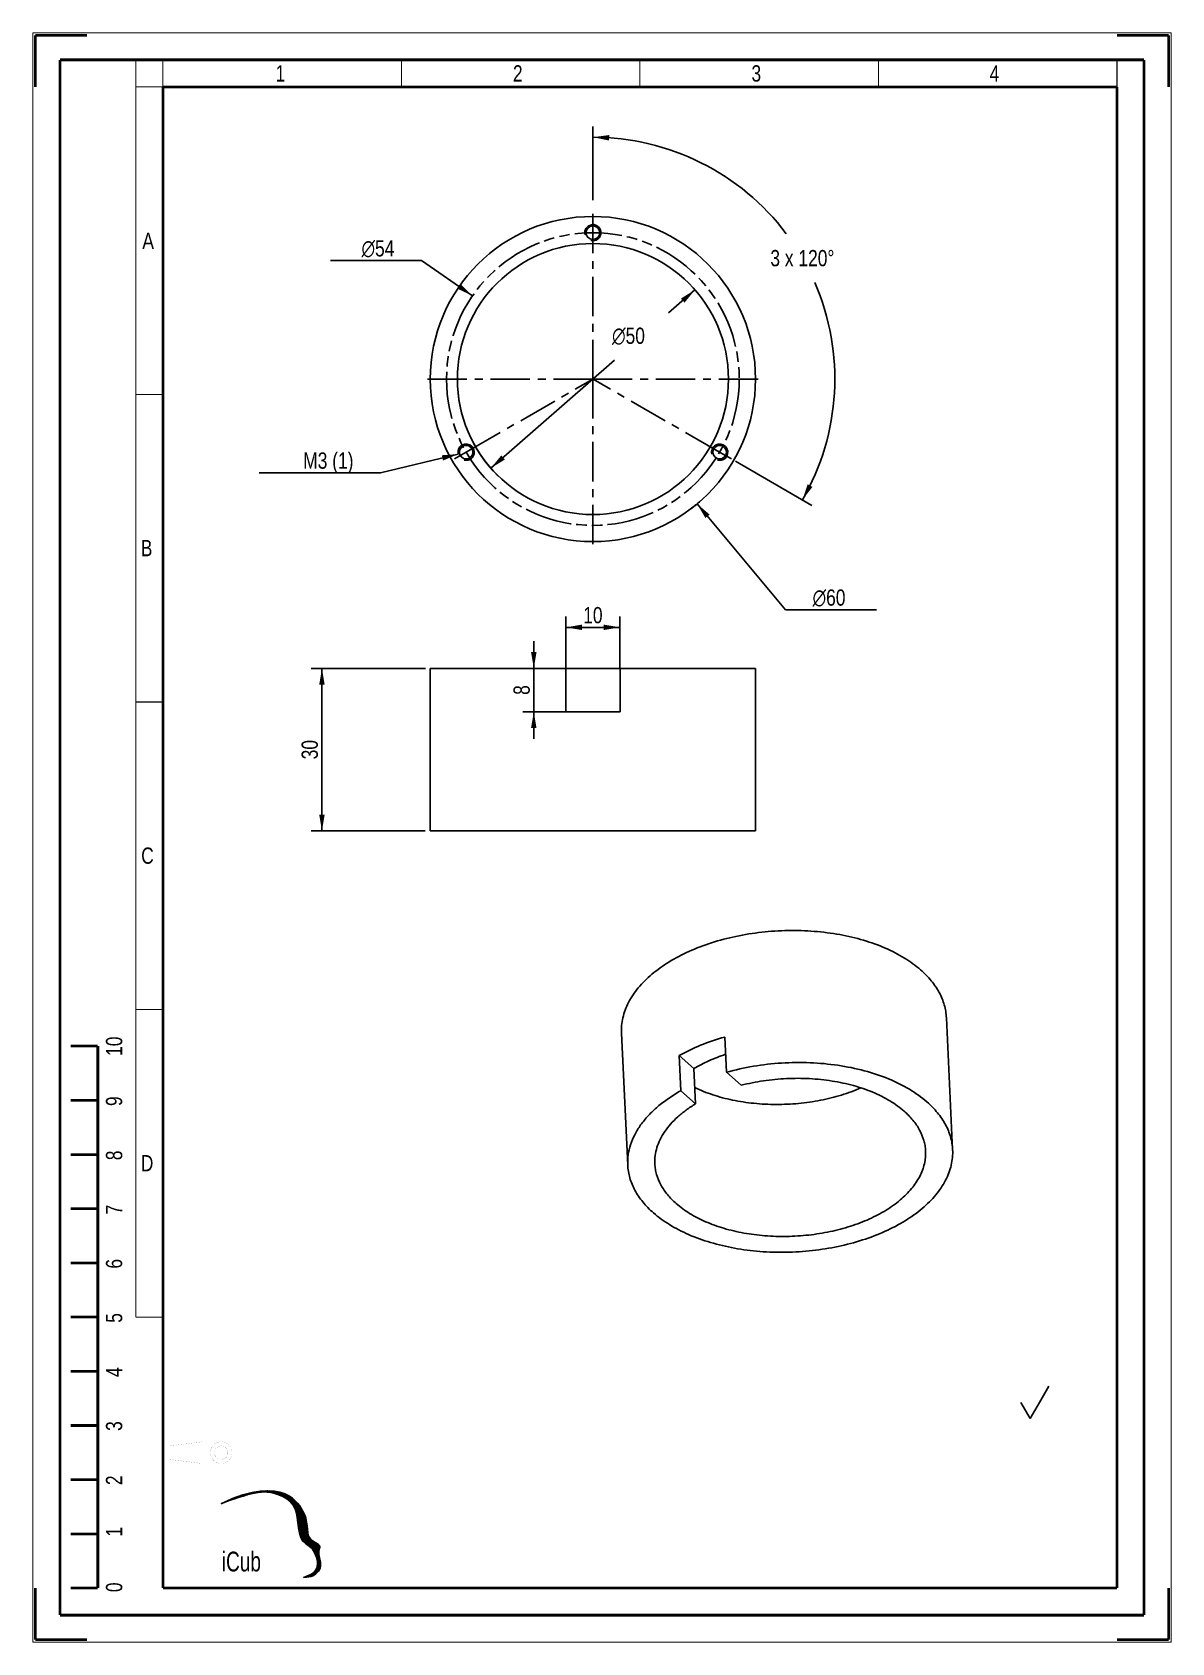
# Model space of a CAD drawing. Header units: millimetres. Extents: x 0 to 210, y 0 to 297.
import ezdxf

# ---------------------------------------------------------------- set-up
doc = ezdxf.new("R2010")
doc.units = ezdxf.units.MM
doc.header["$LTSCALE"] = 19.36
doc.linetypes.add('CENTER', pattern=[0.6, 0.375, -0.075, 0.075, -0.075])
doc.linetypes.add('PHANTOM', pattern=[0.8, 0.45, -0.05, 0.1, -0.05, 0.1, -0.05])
doc.layers.get('0').update_dxf_attribs({"linetype": 'CONTINUOUS'})
for name, color, linetype in [('02___PRT_ALL_AXES', 7, 'CONTINUOUS'), ('7_ALL_FEATURES', 7, 'CONTINUOUS'), ('DEFAULT_1', 7, 'CENTER'), ('DEFAULT_3', 7, 'PHANTOM')]:
    doc.layers.add(name, color=color, linetype=linetype)
doc.styles.get("Standard").update_dxf_attribs({"font": 'txt', "width": 0.8})
doc.styles.add('TEXTSTYLE_1', font='gdt', dxfattribs={"width": 0.8})
doc.styles.add('TEXTSTYLE_2', font='txt', dxfattribs={"width": 0.8})
doc.dimstyles.new('DIMSTYLE_1', dxfattribs={"dimtxt": 3, "dimasz": 3, "dimexe": 2, "dimexo": 2, "dimtad": 1, "dimdec": 3, "dimdsep": 46, "dimtxsty": 'STANDARD', "dimblk": '_FILLED', "dimblk1": '_FILLED', "dimblk2": '_FILLED', "dimcen": 0.09, "dimadec": 0, "dimazin": 0, "dimtp": 0.3, "dimtm": 0.3, "dimtfac": 1, "dimtdec": 3, "dimtmove": 0, "dimatfit": 2, "dimldrblk": '_FILLED', "dimfxl": 1, "dimtolj": 1, "dimarcsym": 0})
doc.dimstyles.new('DIMSTYLE_2', dxfattribs={"dimtxt": 3, "dimasz": 3, "dimexe": 2, "dimexo": 2, "dimgap": 0.75, "dimtad": 1, "dimdec": 3, "dimdsep": 46, "dimtxsty": 'STANDARD', "dimblk": '_FILLED', "dimblk1": '_FILLED', "dimblk2": '_FILLED', "dimcen": 0.09, "dimadec": 0, "dimazin": 0, "dimtp": 0.2, "dimtm": 0.2, "dimtfac": 1, "dimtdec": 3, "dimtofl": 0, "dimtmove": 0, "dimatfit": 3, "dimldrblk": '_FILLED', "dimfxl": 1, "dimtolj": 1, "dimarcsym": 0})
doc.dimstyles.new('DIMSTYLE_3', dxfattribs={"dimtxt": 3, "dimasz": 3, "dimexe": 2, "dimexo": 2, "dimgap": 1.5, "dimtad": 0, "dimtih": 1, "dimtoh": 1, "dimdsep": 46, "dimtxsty": 'STANDARD', "dimblk": '_FILLED', "dimblk1": '_FILLED', "dimblk2": '_FILLED', "dimcen": 0.09, "dimadec": 0, "dimazin": 0, "dimtp": 0.5, "dimtm": 0.5, "dimtfac": 1, "dimtofl": 0, "dimtmove": 0, "dimatfit": 3, "dimldrblk": '_FILLED', "dimfxl": 1, "dimtolj": 1, "dimarcsym": 0})
doc.dimstyles.new('DIMSTYLE_4', dxfattribs={"dimtxt": 3, "dimasz": 3, "dimexe": 2, "dimexo": 2, "dimtad": 1, "dimdec": 3, "dimdsep": 46, "dimtxsty": 'STANDARD', "dimblk": '_FILLED', "dimblk1": '_FILLED', "dimblk2": '_FILLED', "dimcen": 0.09, "dimadec": 0, "dimazin": 0, "dimtp": 0.1, "dimtm": 0.1, "dimtfac": 1, "dimtdec": 3, "dimtmove": 0, "dimatfit": 2, "dimldrblk": '_FILLED', "dimfxl": 1, "dimtolj": 1, "dimarcsym": 0})

# ---------------------------------------------------------------- blocks, each defined once
blk = doc.blocks.new('HEAD_LOGO_BL0', base_point=(43.92, 19.96))
at = {"color": 2, "linetype": 'CONTINUOUS'}
for p, q in [((37.35, 26.51), (37.6, 26.77)), ((37.48, 26.56), (37.74, 26.82)), ((37.6, 26.6), (37.88, 26.87)), ((37.73, 26.64), (38.01, 26.92)), ((37.86, 26.68), (38.14, 26.97)), ((37.99, 26.73), (38.27, 27.01)), ((38.11, 26.77), (38.4, 27.05)), ((38.24, 26.8), (38.52, 27.09)), ((38.36, 26.84), (38.65, 27.13)), ((38.49, 26.88), (38.78, 27.17)), ((38.61, 26.92), (38.91, 27.21)), ((38.73, 26.95), (39.03, 27.25)), ((38.86, 26.99), (39.15, 27.29)), ((38.98, 27.03), (39.27, 27.32)), ((39.1, 27.06), (39.39, 27.35)), ((39.22, 27.1), (39.51, 27.38)), ((39.34, 27.13), (39.63, 27.42)), ((39.46, 27.16), (39.75, 27.45)), ((39.58, 27.19), (39.86, 27.48)), ((39.7, 27.23), (39.98, 27.51)), ((39.81, 27.26), (40.09, 27.54)), ((39.93, 27.29), (40.2, 27.56)), ((40.05, 27.32), (40.31, 27.59)), ((40.16, 27.35), (40.42, 27.61)), ((40.27, 27.37), (40.54, 27.63)), ((40.39, 27.4), (40.65, 27.66)), ((40.5, 27.43), (40.76, 27.68)), ((40.61, 27.45), (40.86, 27.71)), ((40.72, 27.48), (40.97, 27.72)), ((40.83, 27.5), (41.07, 27.74)), ((40.94, 27.52), (41.17, 27.76)), ((41.05, 27.54), (41.28, 27.77)), ((41.16, 27.57), (41.38, 27.79)), ((41.26, 27.59), (41.48, 27.81)), ((41.37, 27.6), (41.59, 27.82)), ((41.47, 27.62), (41.69, 27.84)), ((41.57, 27.64), (41.79, 27.86)), ((41.67, 27.65), (41.89, 27.87)), ((41.78, 27.67), (41.98, 27.88)), ((41.88, 27.68), (42.08, 27.88)), ((41.97, 27.69), (42.17, 27.89)), ((42.07, 27.7), (42.27, 27.9)), ((42.17, 27.72), (42.36, 27.91)), ((42.26, 27.72), (42.46, 27.92)), ((42.35, 27.73), (42.55, 27.93)), ((42.45, 27.74), (42.65, 27.94)), ((42.54, 27.74), (42.74, 27.94)), ((42.63, 27.74), (42.83, 27.95)), ((42.71, 27.74), (42.92, 27.95)), ((42.8, 27.74), (43.01, 27.95)), ((42.89, 27.74), (43.09, 27.95)), ((42.97, 27.74), (43.18, 27.95)), ((43.05, 27.73), (43.27, 27.96)), ((43.13, 27.73), (43.36, 27.96)), ((43.21, 27.72), (43.45, 27.96)), ((43.28, 27.71), (43.54, 27.96)), ((43.36, 27.7), (43.62, 27.96)), ((43.43, 27.69), (43.7, 27.95)), ((43.51, 27.68), (43.78, 27.95)), ((43.58, 27.66), (43.86, 27.94)), ((43.66, 27.65), (43.94, 27.94)), ((43.73, 27.64), (44.03, 27.93)), ((43.8, 27.63), (44.11, 27.93)), ((43.88, 27.61), (44.19, 27.93)), ((43.95, 27.6), (44.27, 27.92)), ((44.02, 27.59), (44.35, 27.91)), ((44.09, 27.57), (44.42, 27.9)), ((44.17, 27.56), (44.5, 27.89)), ((44.24, 27.54), (44.58, 27.88)), ((44.31, 27.53), (44.65, 27.87)), ((44.38, 27.51), (44.73, 27.86)), ((44.45, 27.5), (44.8, 27.85)), ((44.52, 27.48), (44.88, 27.84)), ((44.59, 27.46), (44.95, 27.83)), ((44.66, 27.45), (45.03, 27.82)), ((44.73, 27.43), (45.1, 27.8)), ((44.79, 27.41), (45.17, 27.78)), ((44.86, 27.39), (45.24, 27.77)), ((44.93, 27.37), (45.31, 27.75)), ((44.99, 27.35), (45.38, 27.73)), ((45.06, 27.33), (45.45, 27.72)), ((45.13, 27.31), (45.52, 27.7)), ((45.19, 27.29), (45.59, 27.68)), ((45.26, 27.27), (45.65, 27.67)), ((45.32, 27.25), (45.72, 27.65)), ((45.38, 27.22), (45.79, 27.63)), ((45.45, 27.2), (45.86, 27.61)), ((45.51, 27.18), (45.92, 27.59)), ((45.57, 27.15), (45.98, 27.57)), ((45.64, 27.13), (46.05, 27.54)), ((45.7, 27.11), (46.11, 27.52)), ((45.76, 27.08), (46.18, 27.5)), ((45.82, 27.05), (46.24, 27.48)), ((45.88, 27.03), (46.3, 27.45)), ((45.94, 27), (46.37, 27.43)), ((45.99, 26.97), (46.43, 27.41)), ((46.05, 26.95), (46.49, 27.39)), ((46.11, 26.92), (46.55, 27.36)), ((46.17, 26.89), (46.61, 27.33)), ((46.23, 26.86), (46.67, 27.3)), ((46.28, 26.83), (46.73, 27.27)), ((46.34, 26.8), (46.78, 27.24)), ((46.4, 26.77), (46.84, 27.22)), ((46.45, 26.74), (46.9, 27.19)), ((46.51, 26.71), (46.96, 27.16)), ((46.56, 26.67), (47.02, 27.13)), ((46.61, 26.64), (47.07, 27.1)), ((46.66, 26.61), (47.13, 27.07)), ((46.72, 26.57), (47.18, 27.04)), ((46.77, 26.54), (47.24, 27.01)), ((46.82, 26.51), (47.29, 26.97)), ((46.87, 26.47), (47.34, 26.94)), ((46.92, 26.43), (47.39, 26.91)), ((46.97, 26.4), (47.45, 26.87)), ((47.02, 26.36), (47.5, 26.84)), ((47.07, 26.32), (47.55, 26.81)), ((47.12, 26.28), (47.61, 26.77)), ((34.77, 25.57), (34.77, 25.57)), ((34.91, 25.63), (34.93, 25.65)), ((35.05, 25.68), (35.09, 25.72)), ((35.19, 25.74), (35.25, 25.79)), ((35.33, 25.79), (35.4, 25.87)), ((35.47, 25.84), (35.56, 25.94)), ((35.61, 25.9), (35.72, 26.01)), ((35.74, 25.95), (35.88, 26.08)), ((35.88, 26), (36.03, 26.15)), ((36.02, 26.05), (36.18, 26.21)), ((36.15, 26.1), (36.32, 26.27)), ((36.29, 26.15), (36.47, 26.33)), ((36.42, 26.19), (36.62, 26.39)), ((36.56, 26.24), (36.77, 26.45)), ((36.69, 26.29), (36.91, 26.51)), ((36.82, 26.34), (37.06, 26.57)), ((36.95, 26.38), (37.19, 26.62)), ((37.09, 26.43), (37.33, 26.67)), ((37.22, 26.47), (37.47, 26.72)), ((47.16, 26.24), (47.66, 26.74)), ((47.21, 26.2), (47.71, 26.7)), ((47.25, 26.16), (47.76, 26.67)), ((47.3, 26.12), (47.8, 26.63)), ((47.35, 26.08), (47.85, 26.59)), ((47.39, 26.04), (47.9, 26.55)), ((47.43, 26), (47.95, 26.51)), ((47.48, 25.96), (48, 26.48)), ((47.52, 25.91), (48.05, 26.44)), ((47.56, 25.87), (48.1, 26.4)), ((47.61, 25.83), (48.14, 26.36)), ((47.65, 25.78), (48.19, 26.32)), ((47.68, 25.73), (48.23, 26.28)), ((47.72, 25.69), (48.27, 26.24)), ((47.76, 25.64), (48.32, 26.19)), ((47.8, 25.59), (48.36, 26.15)), ((47.84, 25.54), (48.41, 26.11)), ((47.88, 25.5), (48.45, 26.07)), ((47.91, 25.44), (48.5, 26.03)), ((47.95, 25.39), (48.54, 25.98)), ((47.99, 25.34), (48.58, 25.94)), ((48.02, 25.29), (48.62, 25.89)), ((48.06, 25.24), (48.66, 25.85)), ((48.09, 25.19), (48.7, 25.8)), ((48.12, 25.14), (48.74, 25.75)), ((48.15, 25.08), (48.78, 25.71)), ((48.19, 25.03), (48.82, 25.66)), ((48.22, 24.97), (48.86, 25.62)), ((48.25, 24.92), (48.9, 25.57)), ((48.28, 24.86), (48.94, 25.52)), ((48.31, 24.8), (48.97, 25.47)), ((48.34, 24.74), (49.01, 25.42)), ((48.36, 24.69), (49.05, 25.37)), ((48.39, 24.63), (49.09, 25.32)), ((48.42, 24.57), (49.12, 25.27)), ((48.44, 24.51), (49.16, 25.22)), ((48.47, 24.45), (49.19, 25.17)), ((48.49, 24.38), (49.23, 25.12)), ((48.51, 24.32), (49.26, 25.07)), ((48.54, 24.26), (49.3, 25.02)), ((48.56, 24.19), (49.33, 24.97)), ((48.58, 24.12), (49.37, 24.91)), ((48.59, 24.05), (49.4, 24.86)), ((48.61, 23.98), (49.43, 24.81)), ((48.63, 23.92), (49.46, 24.75)), ((48.64, 23.84), (49.5, 24.7)), ((48.66, 23.77), (49.53, 24.65)), ((48.67, 23.7), (49.56, 24.59)), ((48.68, 23.63), (49.59, 24.54)), ((48.7, 23.55), (49.62, 24.48)), ((48.71, 23.48), (49.66, 24.43)), ((48.72, 23.4), (49.69, 24.37)), ((48.73, 23.33), (49.72, 24.32)), ((48.74, 23.25), (49.75, 24.26)), ((48.75, 23.18), (49.78, 24.21)), ((48.76, 23.1), (49.81, 24.15)), ((48.77, 23.03), (49.85, 24.1)), ((48.78, 22.95), (49.88, 24.05)), ((48.79, 22.87), (49.91, 23.99)), ((48.8, 22.8), (49.94, 23.94)), ((48.81, 22.72), (49.97, 23.88)), ((48.82, 22.64), (50, 23.82)), ((48.83, 22.56), (50.02, 23.76)), ((48.84, 22.49), (50.05, 23.7)), ((48.84, 22.41), (50.08, 23.64)), ((48.85, 22.33), (50.11, 23.58)), ((48.86, 22.25), (50.13, 23.52)), ((48.87, 22.18), (50.15, 23.46)), ((48.88, 22.1), (50.18, 23.4)), ((48.89, 22.02), (50.2, 23.33)), ((48.9, 21.94), (50.22, 23.27)), ((48.91, 21.87), (50.25, 23.21)), ((48.92, 21.79), (50.27, 23.14)), ((48.92, 21.71), (50.29, 23.07)), ((48.93, 21.64), (50.31, 23.01)), ((48.94, 21.56), (50.33, 22.94)), ((48.95, 21.48), (50.35, 22.88)), ((48.96, 21.41), (50.36, 22.81)), ((48.97, 21.33), (50.38, 22.74)), ((48.98, 21.26), (50.39, 22.66)), ((48.99, 21.18), (50.41, 22.59)), ((49.01, 21.1), (50.43, 22.52)), ((49.02, 21.03), (50.44, 22.45)), ((49.03, 20.96), (50.46, 22.38)), ((49.04, 20.88), (50.47, 22.31)), ((49.05, 20.81), (50.48, 22.24)), ((49.07, 20.73), (50.49, 22.16)), ((49.08, 20.66), (50.51, 22.09)), ((49.09, 20.59), (50.52, 22.01)), ((49.11, 20.51), (50.53, 21.94)), ((49.12, 20.44), (50.54, 21.87)), ((49.13, 20.37), (50.55, 21.79)), ((49.15, 20.3), (50.56, 21.71)), ((49.17, 20.23), (50.57, 21.64)), ((49.18, 20.16), (50.58, 21.56)), ((49.2, 20.09), (50.59, 21.48)), ((49.22, 20.02), (50.6, 21.41)), ((49.23, 19.95), (50.61, 21.33)), ((49.25, 19.89), (50.62, 21.25)), ((49.27, 19.82), (50.62, 21.17)), ((49.29, 19.75), (50.63, 21.09)), ((49.31, 19.69), (50.64, 21.02)), ((49.33, 19.62), (50.65, 20.94)), ((49.35, 19.56), (50.66, 20.86)), ((49.38, 19.49), (50.66, 20.78)), ((49.4, 19.43), (50.67, 20.7)), ((49.42, 19.37), (50.68, 20.63)), ((49.45, 19.31), (50.69, 20.55)), ((49.47, 19.24), (50.7, 20.47)), ((49.5, 19.18), (50.71, 20.4)), ((49.53, 19.13), (50.72, 20.32)), ((49.56, 19.07), (50.73, 20.24)), ((49.58, 19.01), (50.74, 20.17)), ((49.61, 18.95), (50.76, 20.1)), ((49.64, 18.9), (50.77, 20.02)), ((49.68, 18.84), (50.78, 19.95)), ((49.71, 18.79), (50.8, 19.88)), ((49.74, 18.74), (50.82, 19.81)), ((49.78, 18.69), (50.84, 19.75)), ((49.81, 18.64), (50.86, 19.68)), ((49.85, 18.59), (50.88, 19.62)), ((49.89, 18.54), (50.91, 19.56)), ((49.93, 18.49), (50.94, 19.5)), ((49.97, 18.45), (50.97, 19.45)), ((50.01, 18.41), (51, 19.39)), ((50.06, 18.36), (51.03, 19.34)), ((50.1, 18.32), (51.07, 19.29)), ((50.15, 18.28), (51.11, 19.24)), ((50.2, 18.24), (51.14, 19.19)), ((50.25, 18.21), (51.18, 19.14)), ((50.3, 18.17), (51.22, 19.1)), ((50.35, 18.14), (51.26, 19.05)), ((50.4, 18.11), (51.3, 19.01)), ((50.46, 18.07), (51.35, 18.96)), ((50.51, 18.04), (51.39, 18.92)), ((50.56, 18.01), (51.44, 18.88)), ((50.62, 17.97), (51.48, 18.84)), ((50.67, 17.94), (51.53, 18.8)), ((50.72, 17.91), (51.58, 18.76)), ((50.77, 17.87), (51.62, 18.72)), ((50.82, 17.84), (51.67, 18.69)), ((50.88, 17.8), (51.72, 18.65)), ((50.93, 17.77), (51.77, 18.61)), ((50.98, 17.73), (51.83, 18.58)), ((51.02, 17.69), (51.88, 18.55)), ((51.07, 17.65), (51.93, 18.51)), ((51.12, 17.62), (51.98, 18.48)), ((51.17, 17.58), (52.04, 18.45)), ((51.21, 17.54), (52.09, 18.42)), ((51.26, 17.5), (52.15, 18.39)), ((51.31, 17.46), (52.2, 18.35)), ((51.35, 17.41), (52.26, 18.32)), ((51.39, 17.37), (52.31, 18.29)), ((51.44, 17.33), (52.37, 18.26)), ((51.48, 17.28), (52.42, 18.23)), ((51.52, 17.24), (52.48, 18.2)), ((51.56, 17.19), (52.53, 18.16)), ((51.6, 17.14), (52.58, 18.13)), ((51.63, 17.09), (52.63, 18.1)), ((51.67, 17.05), (52.68, 18.06)), ((51.71, 17), (52.73, 18.02)), ((51.74, 16.94), (52.77, 17.98)), ((51.78, 16.89), (52.82, 17.93)), ((51.81, 16.84), (52.85, 17.88)), ((51.84, 16.79), (52.89, 17.83)), ((51.88, 16.73), (52.91, 17.77)), ((51.91, 16.68), (52.93, 17.7)), ((51.94, 16.63), (52.94, 17.62)), ((51.97, 16.57), (52.93, 17.53)), ((52, 16.51), (52.91, 17.42)), ((52.03, 16.45), (52.88, 17.3)), ((52.06, 16.4), (52.84, 17.18)), ((52.08, 16.34), (52.8, 17.06)), ((52.11, 16.28), (52.78, 16.94)), ((52.14, 16.22), (52.75, 16.83)), ((52.16, 16.16), (52.74, 16.73)), ((52.19, 16.1), (52.73, 16.64)), ((52.22, 16.04), (52.73, 16.55)), ((52.24, 15.98), (52.73, 16.47)), ((52.26, 15.92), (52.73, 16.38)), ((52.29, 15.85), (52.74, 16.31)), ((52.31, 15.79), (52.76, 16.23)), ((52.34, 15.73), (52.77, 16.16)), ((52.36, 15.66), (52.79, 16.09)), ((52.38, 15.6), (52.8, 16.02)), ((52.4, 15.53), (52.82, 15.95)), ((52.42, 15.47), (52.83, 15.88)), ((52.44, 15.4), (52.85, 15.81)), ((52.46, 15.33), (52.86, 15.74)), ((52.47, 15.26), (52.88, 15.67)), ((52.49, 15.19), (52.9, 15.6)), ((52.5, 15.12), (52.91, 15.53)), ((52.51, 15.04), (52.93, 15.46)), ((52.52, 14.97), (52.94, 15.39)), ((52.53, 14.89), (52.96, 15.31)), ((52.53, 14.37), (53.04, 14.88)), ((52.54, 14.81), (52.97, 15.24)), ((52.54, 14.73), (52.99, 15.17)), ((52.54, 14.64), (53, 15.1)), ((52.54, 14.56), (53.01, 15.03)), ((52.54, 14.46), (53.03, 14.95)), ((50.04, 11.97), (50.07, 12)), ((50.13, 11.97), (50.21, 12.05)), ((50.23, 11.98), (50.35, 12.1)), ((50.32, 11.99), (50.49, 12.16)), ((50.42, 12), (50.64, 12.22)), ((50.51, 12.01), (50.79, 12.29)), ((50.61, 12.02), (50.95, 12.36)), ((50.71, 12.03), (51.12, 12.44)), ((50.81, 12.05), (51.3, 12.53)), ((50.92, 12.07), (51.5, 12.65)), ((51.02, 12.09), (51.76, 12.82)), ((51.14, 12.11), (53.1, 14.08)), ((51.25, 12.14), (53.08, 13.98)), ((51.37, 12.18), (53.07, 13.87)), ((51.5, 12.22), (53.04, 13.76)), ((51.64, 12.27), (52.99, 13.62)), ((51.81, 12.35), (52.92, 13.46)), ((52, 12.47), (52.79, 13.25)), ((52.09, 13.15), (53.1, 14.17)), ((52.25, 13.4), (53.1, 14.25)), ((52.33, 13.57), (53.1, 14.34)), ((52.39, 13.71), (53.1, 14.42)), ((52.43, 13.84), (53.09, 14.5)), ((52.46, 13.96), (53.08, 14.58)), ((52.49, 14.07), (53.07, 14.66)), ((52.51, 14.17), (53.06, 14.73)), ((52.52, 14.28), (53.05, 14.81))]:
    blk.add_line(p, q, dxfattribs=at)
at = {"color": 7, "linetype": 'CONTINUOUS'}
for points in [[(49.75, 24.26), (49.18, 25.17), (46.65, 31.25), (34.73, 25.56)], [(34.73, 25.56), (34.73, 25.56), (40.85, 28.04), (43.22, 27.72)], [(43.22, 27.72), (45.01, 27.48), (47.47, 26.88), (48.47, 24.46)], [(48.47, 24.46), (49.06, 23.01), (48.67, 19.12), (50.36, 18.13)], [(50.99, 19.4), (50.45, 20.22), (50.88, 22.5), (49.75, 24.26)], [(50.36, 18.13), (51.42, 17.51), (51.87, 17.01), (52.35, 15.68)], [(52.87, 17.85), (52.58, 18.33), (51.66, 18.39), (50.99, 19.4)], [(52.77, 16.18), (52.58, 17.01), (53.11, 17.46), (52.87, 17.85)], [(52.35, 15.68), (52.79, 14.49), (52.43, 13.37), (51.83, 12.88)], [(52.71, 13.14), (53.31, 13.94), (53.14, 14.5), (52.77, 16.18)], [(49.97, 11.96), (51.4, 12.04), (52.11, 12.33), (52.71, 13.14)], [(51.83, 12.88), (51.24, 12.39), (49.97, 11.96), (49.97, 11.96)]]:
    blk.add_open_spline(points, degree=3, dxfattribs=at)
at = {"color": 5, "linetype": 'CONTINUOUS', "style": 'TEXTSTYLE_2', "width": 0.717472}
blk.add_text('iCub', height=3.657, dxfattribs=at).set_placement((34.88, 13.06))
blk = doc.blocks.new('_FILLED')
at = {"color": 0, "linetype": 'BYBLOCK'}
blk.add_solid([(0, 0), (-1, 0.167), (-1, -0.167)], dxfattribs=at)
blk = doc.blocks.new('*D0')
at = {"color": 2, "linetype": 'CONTINUOUS'}
for p, q in [((122.54, 210.07), (138.85, 190.53)), ((138.85, 190.53), (140.85, 190.53)), ((140.85, 190.53), (155.65, 190.53))]:
    blk.add_line(p, q, dxfattribs=at)
at = {"color": 2, "linetype": 'CONTINUOUS', "xscale": 3, "yscale": 3, "zscale": 3, "rotation": 129.8504925275}
blk.add_blockref('_FILLED', (122.54, 210.07), dxfattribs=at)
at = {"color": 2, "linetype": 'CONTINUOUS', "insert": (143.85, 194.28), "char_height": 3, "width": 8.8, "attachment_point": 1, "line_spacing_factor": 0.9, "style": 'TEXTSTYLE_1'}
blk.add_mtext('{\\Fgdt;n}\\Ftxt;60', dxfattribs=at)
blk = doc.blocks.new('*D1')
at = {"color": 2, "linetype": 'CONTINUOUS'}
for p, q in [((122.15, 249.55), (117.29, 245.3)), ((84.49, 216.65), (107.32, 236.59))]:
    blk.add_line(p, q, dxfattribs=at)
at = {"color": 2, "linetype": 'CONTINUOUS', "xscale": 3, "yscale": 3, "zscale": 3}
for p, rotation in [((122.15, 249.55), 41.1402723645), ((84.49, 216.65), 221.1402723645)]:
    blk.add_blockref('_FILLED', p, dxfattribs=dict(at, rotation=rotation))
at = {"color": 2, "linetype": 'CONTINUOUS', "insert": (109.89, 242.59), "char_height": 3, "width": 8.8, "attachment_point": 2, "line_spacing_factor": 0.9, "style": 'TEXTSTYLE_1'}
blk.add_mtext('{\\Fgdt;n}\\Ftxt;50', dxfattribs=at)
blk = doc.blocks.new('*D2')
at = {"color": 2, "linetype": 'CONTINUOUS'}
for p, q in [((72.44, 179.71), (51.34, 179.71)), ((53.34, 179.71), (53.34, 164.71)), ((53.34, 149.71), (53.34, 164.71)), ((72.36, 149.71), (51.34, 149.71))]:
    blk.add_line(p, q, dxfattribs=at)
at = {"color": 2, "linetype": 'CONTINUOUS', "xscale": 3, "yscale": 3, "zscale": 3}
for p, rotation in [((53.34, 179.71), 90), ((53.34, 149.71), 270)]:
    blk.add_blockref('_FILLED', p, dxfattribs=dict(at, rotation=rotation))
at = {"color": 2, "linetype": 'CONTINUOUS', "insert": (49.59, 164.71), "char_height": 3, "width": 4.8, "attachment_point": 2, "rotation": 90, "line_spacing_factor": 0.9}
blk.add_mtext('30', dxfattribs=at)
blk = doc.blocks.new('*D3')
at = {"color": 2, "linetype": 'CONTINUOUS'}
for p, q in [((92.42, 179.71), (92.42, 184.71)), ((92.42, 184.71), (92.42, 175.71)), ((92.42, 166.71), (92.42, 175.71)), ((98.43, 171.71), (90.42, 171.71)), ((92.42, 171.71), (92.42, 166.71))]:
    blk.add_line(p, q, dxfattribs=at)
at = {"color": 2, "linetype": 'CONTINUOUS', "xscale": 3, "yscale": 3, "zscale": 3}
for p, rotation in [((92.42, 179.71), 270), ((92.42, 171.71), 90)]:
    blk.add_blockref('_FILLED', p, dxfattribs=dict(at, rotation=rotation))
at = {"color": 2, "linetype": 'CONTINUOUS', "insert": (88.67, 175.71), "char_height": 3, "width": 2.4, "attachment_point": 2, "rotation": 90, "line_spacing_factor": 0.9}
blk.add_mtext('8', dxfattribs=at)
blk = doc.blocks.new('*D4')
at = {"color": 2, "linetype": 'CONTINUOUS'}
for p, q in [((98.32, 179.25), (98.32, 189.28)), ((98.32, 187.28), (103.32, 187.28)), ((108.32, 187.28), (103.32, 187.28)), ((108.32, 179.6), (108.32, 189.28))]:
    blk.add_line(p, q, dxfattribs=at)
at = {"color": 2, "linetype": 'CONTINUOUS', "xscale": 3, "yscale": 3, "zscale": 3, "rotation": 180}
blk.add_blockref('_FILLED', (98.32, 187.28), dxfattribs=at)
at = {"color": 2, "linetype": 'CONTINUOUS', "xscale": 3, "yscale": 3, "zscale": 3}
blk.add_blockref('_FILLED', (108.32, 187.28), dxfattribs=at)
at = {"color": 2, "linetype": 'CONTINUOUS', "insert": (103.32, 191.03), "char_height": 3, "width": 4.8, "attachment_point": 2, "line_spacing_factor": 0.9}
blk.add_mtext('10', dxfattribs=at)
blk = doc.blocks.new('*D5')
at = {"color": 2, "linetype": 'CONTINUOUS'}
for p, q in [((103.32, 266.1), (103.32, 279.72)), ((129.6, 217.93), (143.7, 209.79))]:
    blk.add_line(p, q, dxfattribs=at)
for start, end in [(36.9309, 90), (330, 23.525)]:
    blk.add_arc((103.32, 233.1), 44.62, start, end, dxfattribs=at)
for points in [[(106.34, 278.12), (103.32, 277.72), (106.3, 277.12)], [(142.93, 213.67), (141.96, 210.79), (143.82, 213.2)]]:
    blk.add_solid(points, dxfattribs=at)
at = {"color": 2, "linetype": 'CONTINUOUS', "insert": (141.96, 256.91), "char_height": 3, "width": 18.8, "attachment_point": 2, "line_spacing_factor": 0.9}
blk.add_mtext('3 x 120\\Fgdt;{\\Fgdt;~}', dxfattribs=at)
blk = doc.blocks.new('*D6')
at = {"color": 2, "linetype": 'CONTINUOUS'}
for p, q in [((69.7, 254.97), (54.9, 254.97)), ((71.7, 254.97), (69.7, 254.97)), ((81.12, 248.46), (71.7, 254.97))]:
    blk.add_line(p, q, dxfattribs=at)
at = {"color": 2, "linetype": 'CONTINUOUS', "xscale": 3, "yscale": 3, "zscale": 3, "rotation": 325.3311515816}
blk.add_blockref('_FILLED', (81.12, 248.46), dxfattribs=at)
at = {"color": 2, "linetype": 'CONTINUOUS', "insert": (66.7, 258.72), "char_height": 3, "width": 8.8, "attachment_point": 3, "line_spacing_factor": 0.9, "style": 'TEXTSTYLE_1'}
blk.add_mtext('{\\Fgdt;n}\\Ftxt;54', dxfattribs=at)
blk = doc.blocks.new('*D7')
at = {"color": 2, "linetype": 'CONTINUOUS'}
for p, q in [((78.48, 219.25), (64.16, 215.8)), ((62.16, 215.8), (41.76, 215.8)), ((64.16, 215.8), (62.16, 215.8))]:
    blk.add_line(p, q, dxfattribs=at)
at = {"color": 2, "linetype": 'CONTINUOUS', "xscale": 3, "yscale": 3, "zscale": 3, "rotation": 13.552373936}
blk.add_blockref('_FILLED', (78.48, 219.25), dxfattribs=at)
at = {"color": 2, "linetype": 'CONTINUOUS', "insert": (59.16, 219.55), "char_height": 3, "width": 14.4, "attachment_point": 3, "line_spacing_factor": 0.9}
blk.add_mtext('M3 (1)', dxfattribs=at)
blk = doc.blocks.new('PROJECTION_EUR_BL1', base_point=(31, 35))
at = {"color": 7, "linetype": 'CONTINUOUS', "const_width": 0.0133}
for points in [[(25.24, 36.21), (31.24, 36.99)], [(25.24, 36.21), (25.24, 33.76)], [(31.24, 36.99), (31.24, 32.99)], [(25.24, 33.74), (31.24, 32.99)]]:
    blk.add_lwpolyline(points, dxfattribs=at)
for points in [[(32.76, 35, 1), (36.76, 35, 1)], [(33.49, 34.99, 1), (35.99, 34.99, 1)]]:
    blk.add_lwpolyline(points, format="xyb", close=True, dxfattribs=at)
at = {"layer": 'DEFAULT_1', "color": 7, "linetype": 'CENTER', "const_width": 0.0133}
for points in [[(34.76, 37.5), (34.76, 32.5)], [(24.74, 35), (37.26, 35)]]:
    blk.add_lwpolyline(points, dxfattribs=at)
blk = doc.blocks.new('ROUGHNESS_BL2', base_point=(184.85, 44.27))
at = {"color": 7, "linetype": 'CONTINUOUS'}
for p, q in [((187.45, 47.27), (185.71, 44.26)), ((183.98, 41.27), (182.26, 44.26)), ((185.71, 44.26), (183.98, 41.27))]:
    blk.add_line(p, q, dxfattribs=at)

msp = doc.modelspace()

# ---------------------------------------------------------------- linework, layer by layer
at = {"color": 7, "linetype": 'CONTINUOUS'}
msp.add_line((12.0871, 62.334), (12.0866, 60.5863), dxfattribs=at)
for points, const_width in [([(0, 297), (0, 0)], 0.199), ([(210, 297), (0, 297)], 0.199), ([(0.5, 287), (0.5, 296.5)], 0.5), ([(0.5, 296.5), (10, 296.5)], 0.5), ([(209.5, 296.5), (200, 296.5)], 0.5), ([(209.5, 287), (209.5, 296.5)], 0.5), ([(210, 0), (210, 297)], 0.199), ([(5, 292), (5, 5)], 0.499), ([(205, 292), (5, 292)], 0.499), ([(19, 292), (19, 60)], 0.199), ([(24, 287), (24, 292)], 0.199), ([(68, 287), (68, 292)], 0.199), ([(112, 287), (112, 292)], 0.199), ([(156, 287), (156, 292)], 0.199), ([(200, 287), (200, 292)], 0.199), ([(205, 5), (205, 292)], 0.499), ([(24, 287), (19, 287)], 0.199), ([(24, 287), (24, 10)], 0.499), ([(200, 287), (24, 287)], 0.499), ([(200, 10), (200, 287)], 0.499), ([(24, 230.25), (19, 230.25)], 0.199), ([(24, 173.5), (19, 173.5)], 0.199), ([(24, 116.75), (19, 116.75)], 0.199), ([(12, 110), (7, 110)], 0.499), ([(12, 10), (12, 110)], 0.499), ([(7, 100), (12, 100)], 0.499), ([(7, 90), (12, 90)], 0.499), ([(7, 80), (12, 80)], 0.499), ([(7, 70), (12, 70)], 0.499), ([(7, 60), (12, 60)], 0.499), ([(24, 60), (19, 60)], 0.199), ([(7, 50), (12, 50)], 0.499), ([(7, 40), (12, 40)], 0.499), ([(7, 30), (12, 30)], 0.499), ([(7, 20), (12, 20)], 0.499), ([(0.5, 10), (0.5, 0.5)], 0.5), ([(7, 10), (12, 10)], 0.499), ([(24, 10), (200, 10)], 0.499), ([(209.5, 10), (209.5, 0.5)], 0.5), ([(5, 5), (205, 5)], 0.499), ([(0, 0), (210, 0)], 0.199), ([(0.5, 0.5), (10, 0.5)], 0.5), ([(209.5, 0.5), (200, 0.5)], 0.5)]:
    msp.add_lwpolyline(points, dxfattribs=dict(at, const_width=const_width))
at = {"color": 2, "linetype": 'CONTINUOUS'}
for centre, radius, start, end in [((103.3214, 260.0989), 1.5, 255, 195), ((103.3214, 233.0989), 25, 180, 225.714194), ((79.9387, 219.5989), 1.5, 255, 195), ((126.7041, 219.5989), 1.5, 255, 195), ((103.3214, 233.0989), 30, 306.036418, 311.653979)]:
    msp.add_arc(centre, radius, start, end, dxfattribs=at)
at = {"layer": '02___PRT_ALL_AXES', "color": 7, "linetype": 'CENTER'}
for q in [(103.3214, 264.0989), (72.3214, 233.0989), (103.3214, 202.0989), (134.3214, 233.0989)]:
    msp.add_line((103.3214, 233.0989), q, dxfattribs=at)
at = {"layer": '02___PRT_ALL_AXES', "color": 7, "linetype": 'CONTINUOUS'}
for p, q in [((73.3214, 179.7119), (73.3214, 149.7119)), ((108.3214, 179.7119), (98.3214, 179.7119)), ((133.3214, 179.7119), (133.3214, 149.7119)), ((133.3214, 149.7119), (73.3214, 149.7119)), ((169.6794, 90.8892), (168.5247, 115.2496)), ((109.7466, 88.0486), (108.592, 112.4089))]:
    msp.add_line(p, q, dxfattribs=at)
for centre, radius in [((103.3214, 233.0989), 30), ((103.3214, 260.0989), 1.25), ((103.3214, 233.0989), 25), ((79.9387, 219.5989), 1.25), ((126.7041, 219.5989), 1.25)]:
    msp.add_circle(centre, radius, dxfattribs=at)
for points, knots in [([(108.592, 112.4089), (108.5696, 112.8818), (108.5913, 113.8381), (108.8236, 115.2675), (109.2534, 116.6861), (110.1018, 118.5873), (111.6727, 120.8947), (114.2137, 123.4002), (117.3791, 125.6477), (121.0875, 127.584), (125.2452, 129.1628), (129.746, 130.3446), (134.4743, 131.0993), (139.3081, 131.4075), (144.1226, 131.2611), (148.7934, 130.664), (153.2003, 129.6315), (157.231, 128.1889), (160.782, 126.3728), (162.8604, 124.8746), (163.7776, 124.0709)], [0, 0, 0, 0, 0.02167505, 0.04362453, 0.06610535, 0.08934386, 0.13872361, 0.19281344, 0.25191661, 0.31580288, 0.38383981, 0.45510445, 0.52847561, 0.60271316, 0.67653004, 0.74866193, 0.81793753, 0.88335616, 0.94417038, 1, 1, 1, 1]), ([(163.7776, 124.0709), (164.4834, 123.4524), (165.7608, 122.1561), (167.0255, 120.3048), (167.7536, 118.7707), (168.1564, 117.6137), (168.4217, 116.4386), (168.5059, 115.6452), (168.5247, 115.2496)], [0, 0, 0, 0, 0.27367097, 0.52800864, 0.64944403, 0.76797952, 0.88450483, 1, 1, 1, 1]), ([(122.0996, 102.3532), (123.1742, 101.8379), (125.4707, 100.9317), (129.1419, 99.9681), (133.0656, 99.3763), (137.1362, 99.1723), (141.2449, 99.3615), (145.2817, 99.9388), (149.1378, 100.8886), (151.5877, 101.7781), (152.7533, 102.2841)], [0, 0, 0, 0, 0.11356197, 0.23446412, 0.36096618, 0.49097798, 0.62220451, 0.75228276, 0.87891405, 1, 1, 1, 1]), ([(164.9322, 99.7106), (165.6381, 99.0921), (166.9154, 97.7958), (168.1802, 95.9445), (168.9082, 94.4104), (169.311, 93.2534), (169.5763, 92.0782), (169.6606, 91.2849), (169.6793, 90.8892)], [0, 0, 0, 0, 0.27367097, 0.52800864, 0.64944403, 0.76797952, 0.88450483, 1, 1, 1, 1]), ([(164.6849, 90.6525), (164.6693, 90.9822), (164.599, 91.6434), (164.3018, 92.9606), (163.6271, 94.5861), (162.3818, 96.4075), (161.3172, 97.4882), (160.729, 98.0037)], [0, 0, 0, 0, 0.11553601, 0.2321032, 0.47180381, 0.72623969, 1, 1, 1, 1]), ([(169.6793, 90.8892), (169.7018, 90.4163), (169.6801, 89.4601), (169.4478, 88.0307), (169.0179, 86.612), (168.1696, 84.7108), (166.5986, 82.4034), (164.0577, 79.898), (160.8923, 77.6505), (157.1839, 75.7142), (153.0262, 74.1353), (148.5254, 72.9535), (143.7971, 72.1988), (138.9633, 71.8907), (134.1488, 72.037), (129.478, 72.6341), (125.071, 73.6667), (121.0403, 75.1092), (117.4894, 76.9254), (115.411, 78.4235), (114.4938, 79.2272)], [0, 0, 0, 0, 0.02167505, 0.04362453, 0.06610535, 0.08934386, 0.13872361, 0.19281344, 0.25191661, 0.31580288, 0.38383981, 0.45510445, 0.52847561, 0.60271316, 0.67653004, 0.74866193, 0.81793753, 0.88335616, 0.94417038, 1, 1, 1, 1]), ([(118.697, 80.9342), (119.4613, 80.2644), (121.1933, 79.016), (124.1524, 77.5025), (127.5114, 76.3004), (131.1838, 75.4399), (135.0762, 74.9423), (139.0882, 74.8204), (143.1164, 75.0772), (147.0566, 75.7061), (150.8073, 76.6909), (154.272, 78.0067), (157.3624, 79.6202), (160.0002, 81.4931), (162.1177, 83.581), (163.4268, 85.5039), (164.1338, 87.0882), (164.4919, 88.2704), (164.6856, 89.4615), (164.7036, 90.2584), (164.6849, 90.6525)], [0, 0, 0, 0, 0.05582918, 0.116644, 0.18206243, 0.25133811, 0.32347005, 0.39728699, 0.47152458, 0.54489575, 0.61616034, 0.68419719, 0.74808336, 0.80718644, 0.86127625, 0.91065601, 0.93389474, 0.95637546, 0.97832494, 1, 1, 1, 1])]:
    msp.add_open_spline(points, degree=3, knots=knots, dxfattribs=at)
at = {"layer": '7_ALL_FEATURES', "color": 7, "linetype": 'CENTER'}
for p, q in [((79.9387, 219.5989), (102.8922, 232.8511)), ((126.7041, 219.5989), (103.3503, 233.0823)), ((79.9387, 219.5989), (77.7737, 218.3489)), ((126.7041, 219.5989), (128.8691, 218.3489))]:
    msp.add_line(p, q, dxfattribs=at)
at = {"layer": '7_ALL_FEATURES', "color": 7, "linetype": 'CONTINUOUS'}
for p, q in [((98.3214, 179.7119), (73.3214, 179.7119)), ((98.3214, 179.7119), (98.3214, 171.7119)), ((108.3214, 179.7119), (108.3214, 171.7119)), ((133.3214, 179.7119), (108.3214, 179.7119)), ((108.3214, 171.7119), (98.3214, 171.7119)), ((127.9361, 105.1787), (127.6282, 111.6748)), ((119.5297, 101.7648), (119.2218, 108.2609)), ((119.2218, 108.2609), (121.9691, 105.8535)), ((122.277, 99.3575), (121.9691, 105.8535)), ((130.6834, 102.7714), (127.9361, 105.1787)), ((122.277, 99.3575), (119.5297, 101.7648))]:
    msp.add_line(p, q, dxfattribs=at)
for points, knots in [([(119.2218, 108.2609), (120.503, 108.9814), (123.2491, 110.2832), (126.1263, 111.2536), (127.6282, 111.6748)], [0, 0, 0, 0, 0.48514176, 1, 1, 1, 1]), ([(121.9691, 105.8535), (122.8561, 106.3855), (124.7501, 107.3678), (126.7358, 108.1444), (127.7722, 108.4949)], [0, 0, 0, 0, 0.48595284, 1, 1, 1, 1]), ([(127.9361, 105.1787), (129.5773, 105.639), (132.9534, 106.3823), (138.1276, 106.9677), (143.3501, 107.0271), (148.4632, 106.5582), (153.3138, 105.5752), (157.7581, 104.1062), (161.6632, 102.1946), (163.9379, 100.5818), (164.9322, 99.7106)], [0, 0, 0, 0, 0.13205045, 0.26719979, 0.40275152, 0.53596428, 0.6642532, 0.7853661, 0.89758573, 1, 1, 1, 1]), ([(160.729, 98.0037), (159.9214, 98.7114), (158.0794, 100.0244), (154.9217, 101.5923), (151.3309, 102.8107), (147.4092, 103.6452), (143.2673, 104.0732), (139.0236, 104.0823), (134.8001, 103.6726), (132.0336, 103.1189), (130.6834, 102.7714)], [0, 0, 0, 0, 0.1024016, 0.21439425, 0.3351398, 0.46303758, 0.59597556, 0.73151586, 0.86705259, 1, 1, 1, 1]), ([(109.7466, 88.0486), (109.7169, 88.6752), (109.7753, 89.9508), (110.2147, 91.8457), (110.9979, 93.7079), (112.1128, 95.5152), (113.5443, 97.2479), (115.2748, 98.8882), (117.284, 100.4179), (118.7559, 101.3297), (119.5297, 101.7648)], [0, 0, 0, 0, 0.10622868, 0.21478648, 0.32775587, 0.44680146, 0.57309275, 0.70729118, 0.84966424, 1, 1, 1, 1]), ([(122.277, 99.3575), (121.677, 98.9976), (120.5369, 98.247), (118.9845, 96.9984), (117.6505, 95.6681), (116.5496, 94.2694), (115.694, 92.8163), (115.0946, 91.3231), (114.7601, 89.8065), (114.7173, 88.7868), (114.7411, 88.2853)], [0, 0, 0, 0, 0.1493662, 0.29096403, 0.4246368, 0.55073285, 0.66995445, 0.7834491, 0.89281111, 1, 1, 1, 1]), ([(114.4938, 79.2272), (113.7879, 79.8458), (112.5104, 81.1426), (111.0162, 83.3283), (110.2063, 85.2788), (109.8498, 86.8595), (109.7654, 87.653), (109.7466, 88.0486)], [0, 0, 0, 0, 0.27377269, 0.52819037, 0.76790021, 0.88446482, 1, 1, 1, 1]), ([(114.7411, 88.2853), (114.7567, 87.9556), (114.827, 87.2944), (115.1241, 85.9772), (115.7989, 84.3517), (117.0442, 82.5303), (118.1088, 81.4496), (118.697, 80.9342)], [0, 0, 0, 0, 0.11553565, 0.23210211, 0.47180576, 0.72623535, 1, 1, 1, 1])]:
    msp.add_open_spline(points, degree=3, knots=knots, dxfattribs=at)
at = {"layer": 'DEFAULT_3', "color": 2, "linetype": 'PHANTOM'}
msp.add_circle((103.3214, 233.0989), 27, dxfattribs=at)

# ---------------------------------------------------------------- block references
at = {"color": 2, "linetype": 'CONTINUOUS'}
for name, p in [('ROUGHNESS_BL2', (184.8507, 44.2684)), ('PROJECTION_EUR_BL1', (31, 35)), ('HEAD_LOGO_BL0', (43.9182, 19.9625))]:
    msp.add_blockref(name, p, dxfattribs=at)

# ---------------------------------------------------------------- texts
at = {"color": 7, "linetype": 'CONTINUOUS', "char_height": 3, "width": 2.4, "attachment_point": 1, "line_spacing_factor": 0.9}
for s, insert in [('1', (44.7857, 291)), ('2', (88.5714, 291)), ('3', (132.5714, 291)), ('4', (176.5, 291)), ('A', (20.2143, 260.1)), ('B', (19.9286, 203.4)), ('C', (20, 146.65)), ('D', (19.9286, 89.9))]:
    msp.add_mtext(s, dxfattribs=dict(at, insert=insert))
at = {"color": 7, "linetype": 'CONTINUOUS', "char_height": 3, "attachment_point": 1, "rotation": 90, "line_spacing_factor": 0.9}
for s, insert, width in [('10', (13.5, 108.2), 4.8), ('9', (13.5, 98.95), 2.4), ('8', (13.5, 88.95), 2.4), ('7', (13.5, 78.95), 2.4), ('6', (13.5, 68.95), 2.4), ('5', (13.5, 58.95), 2.4), ('4', (13.5, 48.95), 2.4), ('3', (13.5, 39), 2.4), ('2', (13.5, 29), 2.4), ('1', (13.5, 19.5), 2.4), ('0', (13.5, 9.25), 2.4)]:
    msp.add_mtext(s, dxfattribs=dict(at, insert=insert, width=width))

# ---------------------------------------------------------------- dimensions: what is measured, and where the dimension line sits
at = {"color": 2, "linetype": 'CONTINUOUS'}
dim = msp.add_angular_dim_2l(base=(141.9637, 255.4091), line1=((127.4771, 219.1526), (127.8635, 218.9295)), line2=((103.3214, 263.6527), (103.3214, 264.0989)), text='3 x <>', dimstyle='DIMSTYLE_3', dxfattribs=at)
dim.commit()
dim.dimension.update_dxf_attribs({"geometry": '*D5', "text_midpoint": (141.9637, 255.4091), "dimtype": 162})
for p1, p2, text, dimstyle, picture, middle in [((81.1152, 248.4574), (125.5276, 217.7405), '%%c<>', 'DIMSTYLE_1', '*D6', (62.3014, 257.2182)), ((122.545, 210.0674), (84.0978, 256.1305), '%%c<>', 'DIMSTYLE_1', '*D0', (148.2494, 192.7832)), ((122.1489, 249.5466), (84.4939, 216.6513), '%%c<>', 'DIMSTYLE_1', '*D1', (109.8914, 241.0884)), ((78.4805, 219.2474), (81.3969, 219.9504), 'M<> (1)', 'DIMSTYLE_4', '*D7', (51.9579, 218.0451))]:
    dim = msp.add_diameter_dim_2p(p1=p1, p2=p2, text=text, dimstyle=dimstyle, override={"dimtih": 1, "dimtoh": 1, "dimpost": '<>'}, dxfattribs=at)
    dim.commit()
    dim.dimension.update_dxf_attribs({"geometry": picture, "text_midpoint": middle, "dimtype": 163})
for base, p1, p2, angle, picture, middle in [((98.3214, 187.2808), (108.3214, 177.5999), (98.3214, 177.2479), 180, '*D4', (103.6214, 187.2808)), ((92.4193, 171.7119), (98.3214, 179.7119), (100.4334, 171.7119), 270, '*D3', (92.4193, 175.7119)), ((53.3385, 149.7119), (74.4363, 179.7119), (74.3609, 149.7119), 270, '*D2', (53.3385, 164.7119))]:
    dim = msp.add_linear_dim(base=base, p1=p1, p2=p2, angle=angle, dimstyle='DIMSTYLE_2', dxfattribs=at)
    dim.commit()
    dim.dimension.update_dxf_attribs({"geometry": picture, "text_midpoint": middle, "dimtype": 160})

doc.saveas('drawing.dxf')
